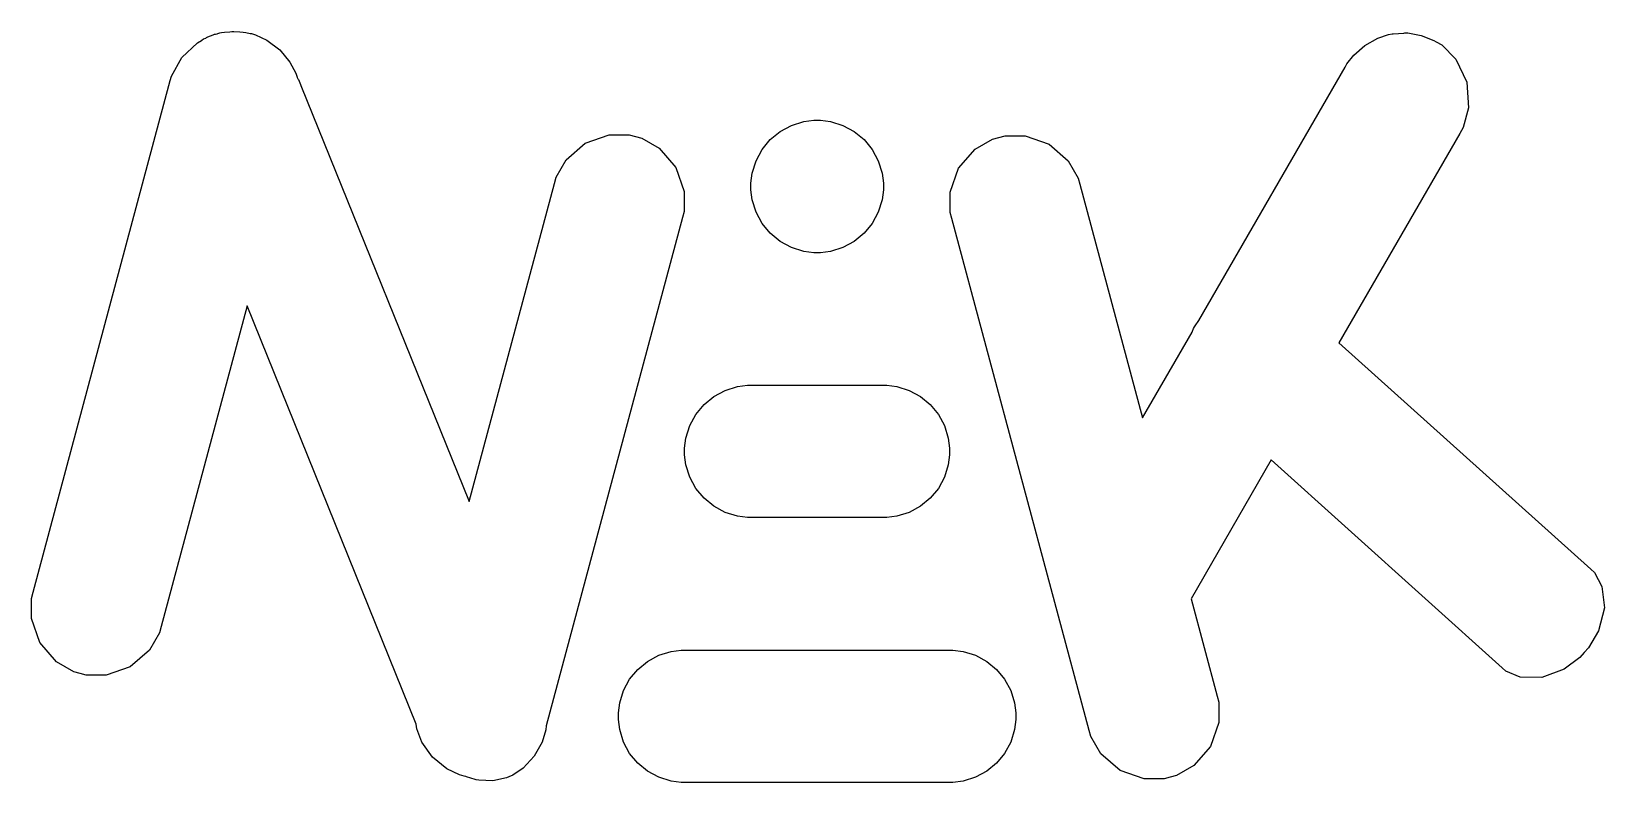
# Model space of a CAD drawing. Extents: x 0.03 to 4.97, y 0.07 to 2.43.
import ezdxf

# ---------------------------------------------------------------- set-up
doc = ezdxf.new("R2010")
doc.units = 0
doc.layers.get('0').update_dxf_attribs({"linetype": 'CONTINUOUS'})

msp = doc.modelspace()

# ---------------------------------------------------------------- linework, layer by layer
at = {"color": 0}
for points in [[(0.6572, 2.4313), (0.6635, 2.4309), (0.6826, 2.43), (0.6936, 2.4294), (0.702, 2.4281), (0.7151, 2.4252), (0.7195, 2.4243), (0.7319, 2.4209), (0.7677, 2.4043), (0.8083, 2.3739), (0.8403, 2.3345), (0.8585, 2.2997), (0.8627, 2.2875), (0.8634, 2.2864), (0.8656, 2.2827), (0.8669, 2.2799), (0.8691, 2.2745), (0.8734, 2.2648), (0.8749, 2.2615), (1.4037, 0.9529), (1.6717, 1.9534), (1.6769, 1.973), (1.7085, 2.0275), (1.7688, 2.08), (1.8443, 2.106), (1.9073, 2.106), (1.9269, 2.1008), (1.9464, 2.0955), (2.001, 2.064), (2.0534, 2.0037), (2.0794, 1.9282), (2.0794, 1.8652), (2.0742, 1.8456), (1.6459, 0.247), (1.6445, 0.2341), (1.6335, 0.1958), (1.6087, 0.1511), (1.5733, 0.1141), (1.5408, 0.0918), (1.5291, 0.0862), (1.5208, 0.083), (1.478, 0.0744), (1.4344, 0.0756), (1.4256, 0.0771), (1.4228, 0.0777), (1.3956, 0.0865), (1.3929, 0.0873), (1.3877, 0.0884), (1.3738, 0.0924), (1.3341, 0.112), (1.2886, 0.1485), (1.255, 0.1959), (1.2394, 0.2375), (1.2375, 0.2518), (0.7057, 1.568), (0.4354, 0.5592), (0.4302, 0.5397), (0.3986, 0.4852), (0.3383, 0.4328), (0.2628, 0.4068), (0.1998, 0.4067), (0.1803, 0.4119), (0.1607, 0.4172), (0.1062, 0.4487), (0.0538, 0.509), (0.0278, 0.5845), (0.0277, 0.6475), (0.0329, 0.667), (0.4643, 2.277), (0.468, 2.2905), (0.5005, 2.3496), (0.5498, 2.3957), (0.5618, 2.4026), (0.5635, 2.4039), (0.5688, 2.4076), (0.5754, 2.4106), (0.5776, 2.4117), (0.5781, 2.412), (0.5799, 2.4129), (0.5804, 2.413), (0.5876, 2.4164), (0.5904, 2.4174), (0.5988, 2.4205), (0.6036, 2.4223), (0.6062, 2.423), (0.6102, 2.4236), (0.6115, 2.4238), (0.6137, 2.4245), (0.6204, 2.4268), (0.6254, 2.4277), (0.6349, 2.4285), (0.6516, 2.4305), (0.6572, 2.4313)], [(4.3458, 2.4265), (4.3547, 2.4265), (4.3968, 2.4188), (4.4368, 2.4031), (4.4446, 2.3991), (4.4621, 2.389), (4.5065, 2.3441), (4.541, 2.2715), (4.5458, 2.1907), (4.529, 2.1287), (4.5187, 2.1107), (4.1384, 1.4522), (4.9302, 0.7393), (4.9418, 0.7288), (4.9656, 0.6854), (4.9736, 0.6181), (4.9548, 0.5459), (4.9235, 0.4922), (4.9099, 0.4772), (4.8964, 0.4621), (4.8463, 0.4253), (4.7765, 0.3991), (4.7087, 0.4), (4.663, 0.4192), (4.6514, 0.4296), (3.9255, 1.0833), (3.6736, 0.647), (3.7556, 0.3406), (3.7609, 0.3211), (3.7608, 0.258), (3.7348, 0.1825), (3.6824, 0.1223), (3.6279, 0.0907), (3.6084, 0.0854), (3.5888, 0.0802), (3.5258, 0.0803), (3.4503, 0.1063), (3.39, 0.1587), (3.3584, 0.2132), (3.3532, 0.2327), (2.9218, 1.8426), (2.9166, 1.8622), (2.9166, 1.9252), (2.9426, 2.0008), (2.995, 2.061), (3.0495, 2.0926), (3.0691, 2.0978), (3.0887, 2.103), (3.1517, 2.103), (3.2272, 2.077), (3.2875, 2.0246), (3.3191, 1.9701), (3.3243, 1.9505), (3.5211, 1.2162), (3.6767, 1.4858), (3.6779, 1.4886), (3.6815, 1.4968), (3.6841, 1.5019), (3.6883, 1.5081), (3.6955, 1.5188), (3.6978, 1.5224), (4.1578, 2.3191), (4.1638, 2.329), (4.1857, 2.3566), (4.2203, 2.3873), (4.2606, 2.4099), (4.2941, 2.4213), (4.3056, 2.4233), (4.3089, 2.4239), (4.3424, 2.4263), (4.3458, 2.4265)], [(2.498, 2.1519), (2.5085, 2.1519), (2.5399, 2.1477), (2.579, 2.1356), (2.6145, 2.1164), (2.6453, 2.0909), (2.6707, 2.0601), (2.6899, 2.0247), (2.702, 1.9856), (2.7063, 1.9541), (2.7063, 1.9436), (2.7063, 1.9331), (2.702, 1.9016), (2.6899, 1.8625), (2.6707, 1.8271), (2.6453, 1.7963), (2.6145, 1.7708), (2.579, 1.7516), (2.5399, 1.7395), (2.5085, 1.7352), (2.498, 1.7352), (2.4875, 1.7352), (2.456, 1.7395), (2.4169, 1.7516), (2.3815, 1.7708), (2.3506, 1.7963), (2.3252, 1.8271), (2.306, 1.8625), (2.2939, 1.9016), (2.2896, 1.9331), (2.2896, 1.9436), (2.2896, 1.9541), (2.2939, 1.9856), (2.306, 2.0247), (2.3252, 2.0601), (2.3506, 2.0909), (2.3815, 2.1164), (2.4169, 2.1356), (2.456, 2.1477), (2.4875, 2.1519), (2.498, 2.1519)], [(2.2896, 1.3186), (2.7063, 1.3186), (2.7168, 1.3186), (2.7483, 1.3143), (2.7874, 1.3022), (2.8228, 1.283), (2.8536, 1.2576), (2.8791, 1.2268), (2.8983, 1.1913), (2.9104, 1.1522), (2.9146, 1.1208), (2.9146, 1.1102), (2.9146, 1.0998), (2.9104, 1.0683), (2.8983, 1.0292), (2.8791, 0.9938), (2.8536, 0.9629), (2.8228, 0.9375), (2.7874, 0.9183), (2.7483, 0.9062), (2.7168, 0.9019), (2.7063, 0.9019), (2.2896, 0.9019), (2.2791, 0.9019), (2.2477, 0.9062), (2.2086, 0.9183), (2.1731, 0.9375), (2.1423, 0.9629), (2.1169, 0.9938), (2.0976, 1.0292), (2.0856, 1.0683), (2.0813, 1.0998), (2.0813, 1.1102), (2.0813, 1.1208), (2.0856, 1.1522), (2.0976, 1.1913), (2.1169, 1.2268), (2.1423, 1.2576), (2.1731, 1.283), (2.2086, 1.3022), (2.2477, 1.3143), (2.2791, 1.3186), (2.2896, 1.3186)], [(2.0813, 0.4852), (2.9146, 0.4852), (2.9251, 0.4852), (2.9566, 0.481), (2.9957, 0.4689), (3.0311, 0.4497), (3.062, 0.4243), (3.0874, 0.3934), (3.1066, 0.358), (3.1187, 0.3189), (3.123, 0.2874), (3.123, 0.2769), (3.123, 0.2664), (3.1187, 0.235), (3.1066, 0.1959), (3.0874, 0.1604), (3.062, 0.1296), (3.0311, 0.1042), (2.9957, 0.085), (2.9566, 0.0729), (2.9251, 0.0686), (2.9146, 0.0686), (2.0813, 0.0686), (2.0708, 0.0686), (2.0393, 0.0729), (2.0002, 0.085), (1.9648, 0.1042), (1.934, 0.1296), (1.9085, 0.1604), (1.8893, 0.1959), (1.8772, 0.235), (1.873, 0.2664), (1.873, 0.2769), (1.873, 0.2874), (1.8772, 0.3189), (1.8893, 0.358), (1.9085, 0.3934), (1.934, 0.4243), (1.9648, 0.4497), (2.0002, 0.4689), (2.0393, 0.481), (2.0708, 0.4852), (2.0813, 0.4852)]]:
    msp.add_lwpolyline(points, close=True, dxfattribs=at)

doc.saveas('drawing.dxf')
